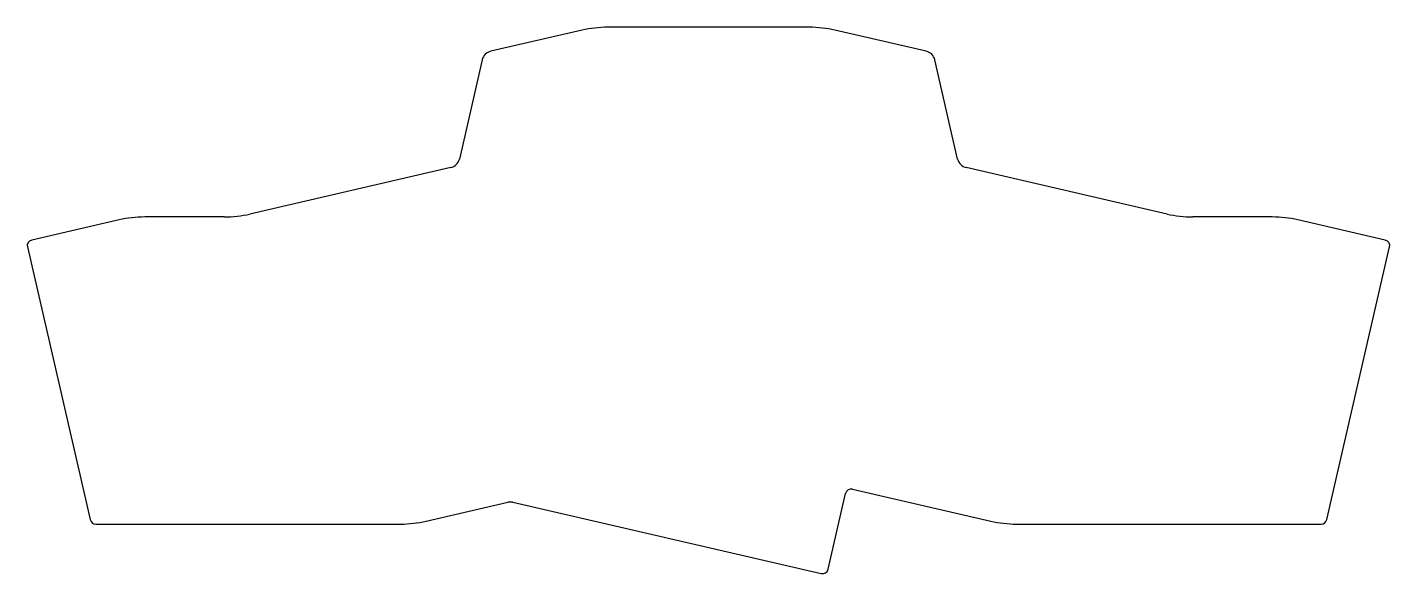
# Model space of a CAD drawing. Header units: millimetres. Extents: x -119 to 119, y -9 to 87.
import ezdxf

# ---------------------------------------------------------------- set-up
doc = ezdxf.new("R2010")
doc.units = ezdxf.units.MM
doc.layers.get('0').update_dxf_attribs({"linetype": 'CONTINUOUS'})

msp = doc.modelspace()

# ---------------------------------------------------------------- linework, layer by layer
for p, q in [((-22.16, 86.43), (-38.15, 82.73)), ((17.66, 86.94), (-17.66, 86.94)), ((38.15, 82.73), (22.16, 86.43)), ((-39.64, 81.24), (-43.65, 63.88)), ((43.65, 63.88), (39.64, 81.24)), ((-45.15, 62.38), (-80.34, 54.25)), ((80.34, 54.25), (45.15, 62.38)), ((-103.26, 53.23), (-118.57, 49.69)), ((-84.84, 53.74), (-98.76, 53.74)), ((98.76, 53.74), (84.84, 53.74)), ((118.57, 49.69), (103.26, 53.23)), ((-119.32, 48.49), (-108.31, 0.78)), ((108.31, 0.78), (119.32, 48.49)), ((20.95, -7.92), (24.02, 5.36)), ((25.22, 6.11), (49.46, 0.51)), ((-49.46, 0.51), (-35.18, 3.81)), ((-34.28, 3.81), (19.76, -8.66)), ((-107.33, 0), (-53.96, 0)), ((53.96, 0), (107.33, 0))]:
    msp.add_line(p, q)
for centre, radius, start, end in [((-17.66, 66.94), 20, 90, 103), ((17.66, 66.94), 20, 77, 90), ((-37.7, 80.79), 2, 103, 167), ((37.7, 80.79), 2, 13, 77), ((-45.6, 64.33), 2, 283, 347), ((45.6, 64.33), 2, 193, 257), ((-98.76, 33.74), 20, 90, 103), ((-84.84, 73.74), 20, 270, 283), ((84.84, 73.74), 20, 257, 270), ((98.76, 33.74), 20, 77, 90), ((-118.35, 48.72), 1, 103, 193), ((118.35, 48.72), 1, -13, 77), ((24.99, 5.13), 1, 77, 167), ((-34.73, 1.86), 2, 77, 103), ((-107.33, 1), 1, 193, 270), ((-53.96, 20), 20, 270, 283), ((53.96, 20), 20, 257, 270), ((107.33, 1), 1, 270, 347), ((19.98, -7.69), 1, 257, 347)]:
    msp.add_arc(centre, radius, start, end)

doc.saveas('drawing.dxf')
